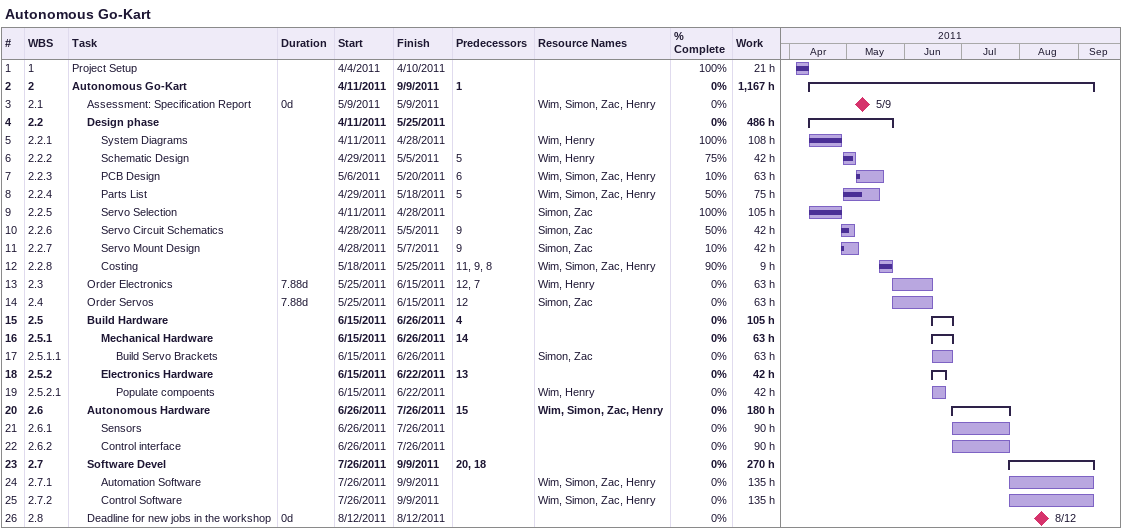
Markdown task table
Autonomous Go-Kart

| ID | WBS | Task | Duration | Start | Finish | Predecessors | Resources | % complete | Work (h) |
|---|---|---|---|---|---|---|---|---|---|
| 1 | 1 | Project Setup |  | 2011-04-04 | 2011-04-10 |  |  | 100 | 21 |
| 2 | 2 | **Autonomous Go-Kart** |  | 2011-04-11 | 2011-09-09 | 1 |  | 0 | 1167 |
| 3 | 2.1 | Assessment: Specification Report | 0d | 2011-05-09 | 2011-05-09 |  | Wim, Simon, Zac, Henry | 0 |  |
| 4 | 2.2 | **Design phase** |  | 2011-04-11 | 2011-05-25 |  |  | 0 | 486 |
| 5 | 2.2.1 | System Diagrams |  | 2011-04-11 | 2011-04-28 |  | Wim, Henry | 100 | 108 |
| 6 | 2.2.2 | Schematic Design |  | 2011-04-29 | 2011-05-05 | 5 | Wim, Henry | 75 | 42 |
| 7 | 2.2.3 | PCB Design |  | 2011-05-06 | 2011-05-20 | 6 | Wim, Simon, Zac, Henry | 10 | 63 |
| 8 | 2.2.4 | Parts List |  | 2011-04-29 | 2011-05-18 | 5 | Wim, Simon, Zac, Henry | 50 | 75 |
| 9 | 2.2.5 | Servo Selection |  | 2011-04-11 | 2011-04-28 |  | Simon, Zac | 100 | 105 |
| 10 | 2.2.6 | Servo Circuit Schematics |  | 2011-04-28 | 2011-05-05 | 9 | Simon, Zac | 50 | 42 |
| 11 | 2.2.7 | Servo Mount Design |  | 2011-04-28 | 2011-05-07 | 9 | Simon, Zac | 10 | 42 |
| 12 | 2.2.8 | Costing |  | 2011-05-18 | 2011-05-25 | 11, 9, 8 | Wim, Simon, Zac, Henry | 90 | 9 |
| 13 | 2.3 | Order Electronics | 7.88d | 2011-05-25 | 2011-06-15 | 12, 7 | Wim, Henry | 0 | 63 |
| 14 | 2.4 | Order Servos | 7.88d | 2011-05-25 | 2011-06-15 | 12 | Simon, Zac | 0 | 63 |
| 15 | 2.5 | **Build Hardware** |  | 2011-06-15 | 2011-06-26 | 4 |  | 0 | 105 |
| 16 | 2.5.1 | **Mechanical Hardware** |  | 2011-06-15 | 2011-06-26 | 14 |  | 0 | 63 |
| 17 | 2.5.1.1 | Build Servo Brackets |  | 2011-06-15 | 2011-06-26 |  | Simon, Zac | 0 | 63 |
| 18 | 2.5.2 | **Electronics Hardware** |  | 2011-06-15 | 2011-06-22 | 13 |  | 0 | 42 |
| 19 | 2.5.2.1 | Populate compoents |  | 2011-06-15 | 2011-06-22 |  | Wim, Henry | 0 | 42 |
| 20 | 2.6 | **Autonomous Hardware** |  | 2011-06-26 | 2011-07-26 | 15 | Wim, Simon, Zac, Henry | 0 | 180 |
| 21 | 2.6.1 | Sensors |  | 2011-06-26 | 2011-07-26 |  |  | 0 | 90 |
| 22 | 2.6.2 | Control interface |  | 2011-06-26 | 2011-07-26 |  |  | 0 | 90 |
| 23 | 2.7 | **Software Devel** |  | 2011-07-26 | 2011-09-09 | 20, 18 |  | 0 | 270 |
| 24 | 2.7.1 | Automation Software |  | 2011-07-26 | 2011-09-09 |  | Wim, Simon, Zac, Henry | 0 | 135 |
| 25 | 2.7.2 | Control Software |  | 2011-07-26 | 2011-09-09 |  | Wim, Simon, Zac, Henry | 0 | 135 |
| 26 | 2.8 | Deadline for new jobs in the workshop | 0d | 2011-08-12 | 2011-08-12 |  |  | 0 |  |
